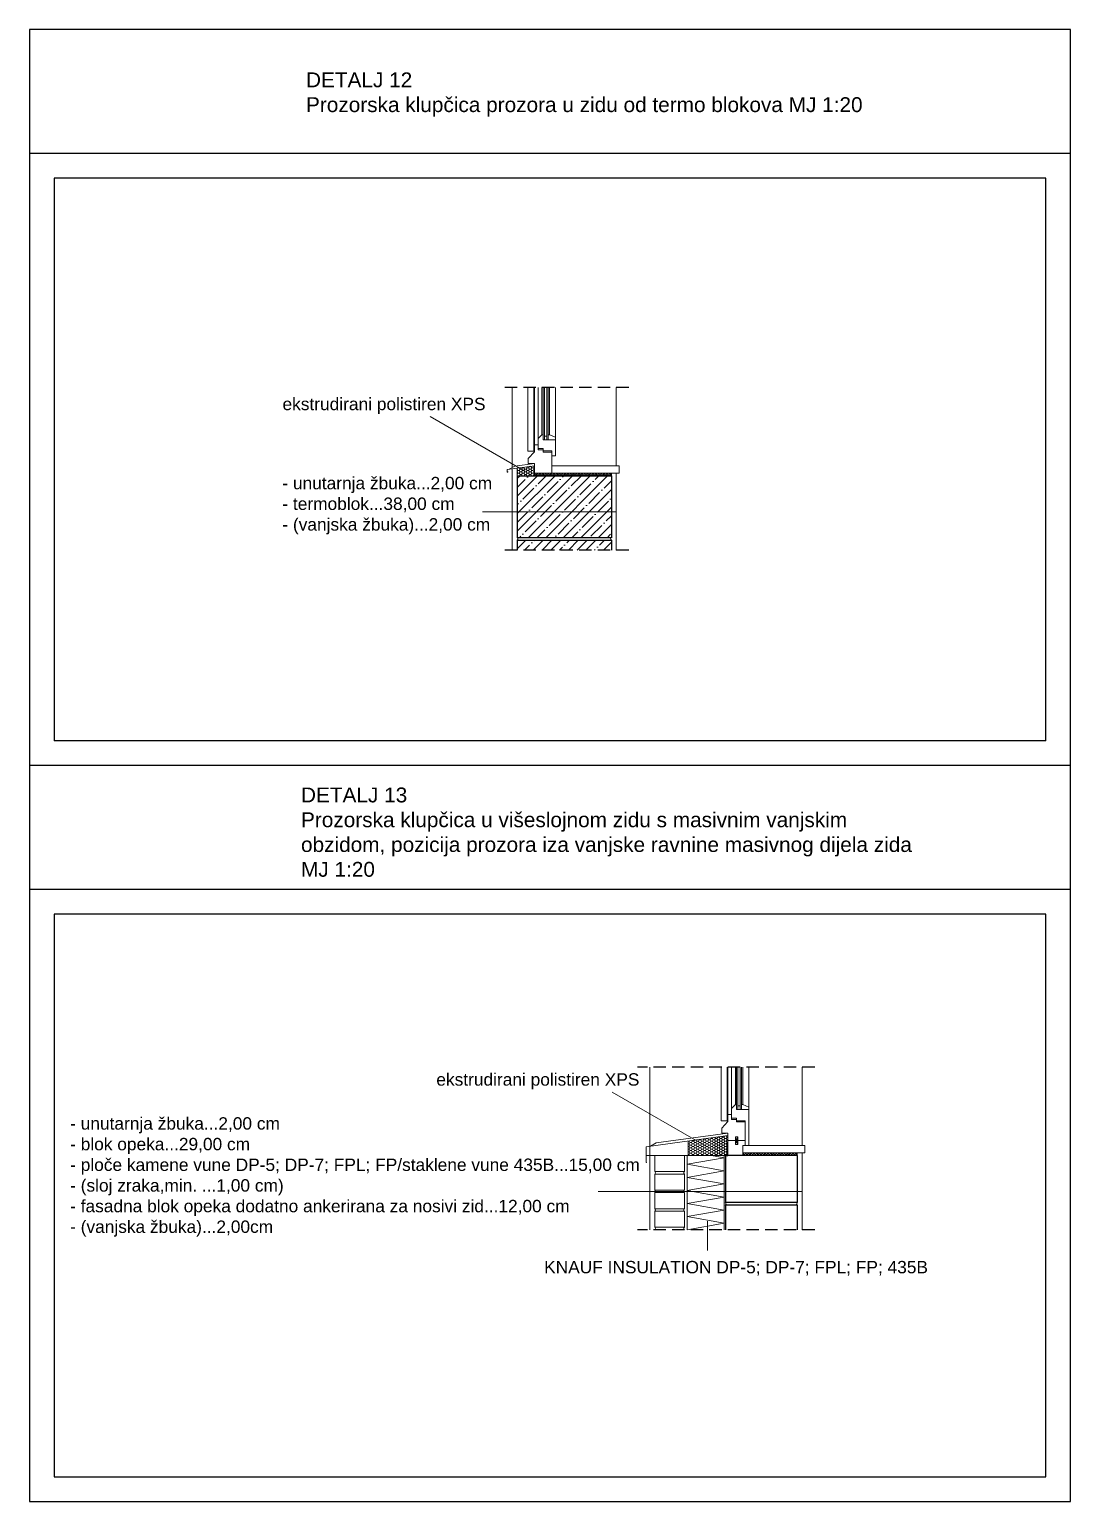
# Model space of a CAD drawing. Header units: inches. Extents: x 2845 to 78208, y 637 to 2211.
# Drawn here: x 5340.6 to 5550.6, y 637.2 to 934.2 of the extents above; entities that cross this region are included whole.
import ezdxf

# ---------------------------------------------------------------- set-up
doc = ezdxf.new("R2010")
doc.units = ezdxf.units.IN
doc.header["$MEASUREMENT"] = 0
doc.linetypes.add('DASHED', pattern=[0.75, 0.5, -0.25])
doc.layers.add('slojevi', color=150, linetype='Continuous')
doc.layers.add('t-Prozor', color=254, linetype='Continuous')
doc.styles.get("Standard").update_dxf_attribs({"font": 'arial.ttf'})

msp = doc.modelspace()

# ---------------------------------------------------------------- hatches: boundary and pattern name
at = {"lineweight": 15}
h = msp.add_hatch(dxfattribs=at)
h.set_pattern_fill('HONEY', color=30, scale=2.5)
h.set_pattern_definition([(0, (2849.2008, 390.80013), (0.46875, 0.27063294), [0.3125, -0.625]), (120, (2849.2008, 390.80013), (-0.46875, 0.27063294), [0.3125, -0.625]), (60, (2849.2008, 390.80013), (1e-16, 0.541265877), [-0.625, 0.3125])])
h.paths.add_polyline_path([(5438.93, 845.67), (5438.93, 844.14), (5442.43, 844.14), (5442.43, 844.64), (5442.43, 846.14)])
at = {"lineweight": 0}
h = msp.add_hatch(dxfattribs=at)
h.set_pattern_fill('ANSI35', color=256, scale=10)
h.set_pattern_definition([(45, (5231.5032, 972.012), (-1.767767, 1.767767), []), (45, (5233.271, 972.012), (-1.767767, 1.767767), [3.125, -0.625, 0, -0.625])])
h.paths.add_polyline_path([(5457.93, 831.64), (5457.93, 844.14), (5438.93, 844.14), (5438.93, 831.64)])
h.paths.add_polyline_path([(5438.93, 831.14), (5438.93, 829.14), (5457.93, 829.14), (5457.93, 831.14)])
h = msp.add_hatch(dxfattribs=at)
h.set_pattern_fill('HONEY', color=30, scale=1.5)
h.set_pattern_definition([(0, (2849.2008, 390.80013), (0.28125, 0.162379763), [0.1875, -0.375]), (120, (2849.2008, 390.80013), (-0.28125, 0.162379763), [0.1875, -0.375]), (60, (2849.2008, 390.80013), (6e-17, 0.324759526), [-0.375, 0.1875])])
h.paths.add_polyline_path([(5457.93, 844.64), (5445.93, 844.64), (5442.43, 844.64), (5442.43, 844.14), (5457.93, 844.14)])
at = {"lineweight": 15}
h = msp.add_hatch(dxfattribs=at)
h.set_pattern_fill('HONEY', color=30, scale=2.5)
h.set_pattern_definition([(0, (2795.32927, 260.3541), (0.46875, 0.27063294), [0.3125, -0.625]), (120, (2795.32927, 260.3541), (-0.46875, 0.27063294), [0.3125, -0.625]), (60, (2795.32927, 260.3541), (1e-16, 0.541265877), [-0.625, 0.3125])])
h.paths.add_polyline_path([(5481.44, 707.01), (5481.44, 711.01), (5473.44, 709.92), (5473.44, 707.01)])
at = {"lineweight": 0}
h = msp.add_hatch(dxfattribs=at)
h.set_pattern_fill('HONEY', color=30, scale=1.5)
h.set_pattern_definition([(0, (2795.32927, 260.3541), (0.28125, 0.162379763), [0.1875, -0.375]), (120, (2795.32927, 260.3541), (-0.28125, 0.162379763), [0.1875, -0.375]), (60, (2795.32927, 260.3541), (6e-17, 0.324759526), [-0.375, 0.1875])])
h.paths.add_polyline_path([(5495.44, 707.51), (5484.44, 707.51), (5484.44, 707.01), (5495.44, 707.01)])

# ---------------------------------------------------------------- linework, layer by layer
for p, q in [((5340.55, 934.18), (5340.55, 637.18)), ((5550.55, 934.18), (5340.55, 934.18)), ((5550.55, 637.18), (5550.55, 934.18)), ((5550.55, 909.18), (5340.55, 909.18)), ((5345.55, 904.18), (5345.55, 790.68)), ((5545.55, 904.18), (5345.55, 904.18)), ((5545.55, 790.68), (5545.55, 904.18)), ((5457.93, 844.14), (5457.93, 844.64)), ((5545.55, 790.68), (5345.55, 790.68)), ((5550.55, 785.68), (5340.55, 785.68)), ((5550.55, 760.68), (5340.55, 760.68)), ((5345.55, 755.68), (5345.55, 642.18)), ((5545.55, 755.68), (5345.55, 755.68)), ((5545.55, 642.18), (5545.55, 755.68)), ((5345.55, 642.18), (5545.55, 642.18)), ((5340.55, 637.18), (5550.55, 637.18))]:
    msp.add_line(p, q)
at = {"linetype": 'DASHED', "ltscale": 5}
for p, q in [((5461.43, 861.93), (5435.43, 861.93)), ((5461.43, 829.14), (5435.43, 829.14)), ((5498.94, 724.8), (5463.19, 724.8)), ((5498.94, 692.01), (5463.19, 692.01))]:
    msp.add_line(p, q, dxfattribs=at)
at = {"lineweight": 0}
for p, q in [((5437.93, 845.81), (5437.93, 861.93)), ((5441.06, 849.1), (5441.06, 861.93)), ((5441.06, 849.1), (5441.06, 861.93)), ((5442.31, 849.1), (5442.31, 861.93)), ((5442.31, 849.1), (5442.31, 861.93)), ((5442.43, 850.39), (5442.43, 861.93)), ((5443.18, 850.39), (5443.18, 861.93)), ((5443.93, 852.39), (5443.93, 861.93)), ((5444.18, 852.39), (5444.18, 861.93)), ((5444.43, 852.14), (5444.43, 861.93)), ((5444.93, 852.14), (5444.93, 861.93)), ((5445.18, 852.39), (5445.18, 861.93)), ((5445.43, 852.39), (5445.43, 861.93)), ((5446.68, 848.14), (5446.68, 861.93)), ((5446.68, 848.14), (5446.68, 861.93)), ((5458.93, 861.93), (5458.93, 846.14)), ((5440.46, 845.04), (5421.35, 856.08)), ((5443.93, 852.39), (5443.18, 851.64)), ((5444.18, 852.39), (5443.93, 852.39)), ((5444.18, 851.39), (5444.18, 852.39)), ((5445.18, 852.39), (5445.43, 852.39)), ((5445.18, 851.39), (5445.18, 852.39)), ((5445.43, 852.39), (5446.68, 851.89)), ((5442.43, 848.98), (5442.43, 850.39)), ((5442.43, 850.39), (5443.18, 850.39)), ((5443.18, 850.39), (5443.18, 849.39)), ((5443.18, 849.64), (5444.18, 849.64)), ((5446.68, 851.39), (5444.18, 851.39)), ((5444.18, 849.64), (5444.18, 848.89)), ((5444.18, 849.64), (5444.18, 848.89)), ((5444.93, 852.14), (5444.43, 852.14)), ((5444.43, 851.39), (5444.43, 852.14)), ((5444.93, 851.39), (5444.93, 852.14)), ((5438.43, 846.1), (5442.43, 846.64)), ((5442.31, 849.1), (5441.06, 849.1)), ((5442.31, 849.1), (5441.06, 849.1)), ((5441.18, 847.64), (5442.43, 848.98)), ((5441.18, 847.64), (5442.43, 848.98)), ((5441.18, 847.64), (5441.18, 846.64)), ((5441.18, 847.64), (5441.18, 846.64)), ((5441.18, 846.64), (5442.43, 846.64)), ((5442.43, 844.64), (5442.43, 846.64)), ((5443.18, 849.39), (5444.18, 849.39)), ((5444.18, 849.14), (5445.93, 849.14)), ((5444.18, 849.14), (5445.93, 849.14)), ((5444.18, 848.89), (5445.93, 848.89)), ((5444.18, 848.89), (5445.93, 848.89)), ((5445.93, 846.14), (5445.93, 849.14)), ((5445.93, 846.14), (5445.93, 849.14)), ((5445.93, 848.14), (5446.68, 848.14)), ((5445.93, 848.14), (5446.68, 848.14)), ((5436.93, 845.39), (5438.43, 845.6)), ((5436.93, 845.39), (5436.93, 844.89)), ((5436.93, 844.89), (5437.03, 844.89)), ((5437.03, 844.89), (5437.03, 844.99)), ((5438.43, 846.1), (5437.3, 845.44)), ((5437.93, 845.53), (5437.93, 829.14)), ((5438.43, 845.6), (5442.43, 846.14)), ((5438.93, 845.67), (5438.93, 844.14)), ((5442.43, 844.14), (5442.43, 844.64)), ((5445.93, 844.64), (5442.43, 844.64)), ((5459.52, 846.14), (5445.93, 846.14)), ((5445.93, 846.14), (5445.93, 844.64)), ((5445.93, 844.64), (5459.52, 844.64)), ((5458.93, 844.64), (5458.93, 829.14)), ((5459.52, 846.14), (5459.52, 844.64)), ((5458.93, 836.89), (5431.91, 836.89)), ((5465.69, 708.86), (5465.69, 724.8)), ((5480.06, 713.96), (5480.06, 724.8)), ((5480.06, 713.96), (5480.06, 724.8)), ((5481.31, 713.96), (5481.31, 724.8)), ((5481.31, 713.96), (5481.31, 724.8)), ((5481.44, 715.26), (5481.44, 724.8)), ((5482.19, 715.26), (5482.19, 724.8)), ((5482.94, 717.26), (5482.94, 724.8)), ((5483.19, 717.26), (5483.19, 724.8)), ((5483.44, 717.01), (5483.44, 724.8)), ((5483.94, 717.01), (5483.94, 724.8)), ((5484.19, 717.26), (5484.19, 724.8)), ((5484.44, 717.26), (5484.44, 724.8)), ((5485.69, 713.01), (5485.69, 724.8)), ((5485.69, 709.01), (5485.69, 724.8)), ((5496.44, 709.01), (5496.44, 724.8)), ((5477.23, 708.76), (5458.12, 719.79)), ((5482.94, 717.26), (5482.19, 716.51)), ((5483.19, 717.26), (5482.94, 717.26)), ((5483.19, 716.26), (5483.19, 717.26)), ((5485.69, 716.26), (5483.19, 716.26)), ((5483.94, 717.01), (5483.44, 717.01)), ((5483.44, 716.26), (5483.44, 717.01)), ((5483.94, 716.26), (5483.94, 717.01)), ((5484.19, 717.26), (5484.44, 717.26)), ((5484.19, 716.26), (5484.19, 717.26)), ((5484.44, 717.26), (5485.69, 716.76)), ((5481.31, 713.96), (5480.06, 713.96)), ((5481.31, 713.96), (5480.06, 713.96)), ((5480.19, 712.51), (5481.44, 713.85)), ((5480.19, 712.51), (5481.44, 713.85)), ((5481.44, 713.85), (5481.44, 715.26)), ((5481.44, 715.26), (5482.19, 715.26)), ((5482.19, 715.26), (5482.19, 714.26)), ((5482.19, 714.51), (5483.19, 714.51)), ((5482.19, 714.26), (5483.19, 714.26)), ((5483.19, 714.51), (5483.19, 713.76)), ((5483.19, 714.51), (5483.19, 713.76)), ((5483.19, 714.01), (5484.94, 714.01)), ((5483.19, 714.01), (5484.94, 714.01)), ((5483.19, 713.76), (5484.94, 713.76)), ((5483.19, 713.76), (5484.94, 713.76)), ((5484.94, 709.01), (5484.94, 714.01)), ((5484.94, 709.01), (5484.94, 714.01)), ((5464.95, 708.76), (5481.44, 711.01)), ((5466.94, 709.53), (5481.44, 711.51)), ((5473.44, 707.01), (5473.44, 709.92)), ((5480.19, 712.51), (5480.19, 711.51)), ((5480.19, 712.51), (5480.19, 711.51)), ((5480.19, 711.51), (5481.44, 711.51)), ((5481.44, 707.01), (5481.44, 711.51)), ((5482.94, 710.01), (5481.44, 710.01)), ((5482.94, 709.24), (5482.94, 710.74)), ((5482.94, 710.74), (5483.44, 710.74)), ((5482.94, 710.74), (5483.44, 709.24)), ((5482.94, 709.24), (5483.44, 710.74)), ((5483.44, 709.24), (5483.44, 710.74)), ((5484.94, 710.01), (5483.44, 710.01)), ((5464.95, 708.76), (5464.95, 705.57)), ((5467.44, 707.01), (5464.95, 707.01)), ((5465.69, 708.86), (5465.69, 692.01)), ((5466.94, 709.53), (5465.8, 708.88)), ((5466.69, 707.01), (5466.69, 703.76)), ((5480.94, 707.01), (5472.69, 707.01)), ((5482.94, 709.24), (5483.44, 709.24)), ((5484.44, 707.51), (5484.44, 707.01)), ((5495.44, 707.01), (5495.44, 707.51)), ((5496.44, 707.51), (5496.44, 692.01)), ((5464.95, 705.57), (5465.05, 705.57)), ((5465.05, 705.57), (5465.05, 705.67)), ((5496.44, 699.76), (5455.26, 699.76)), ((5477.34, 693.74), (5477.34, 687.82))]:
    msp.add_line(p, q, dxfattribs=at)
at = {"lineweight": 30}
for p, q in [((5438.93, 844.14), (5457.93, 844.14)), ((5438.93, 844.14), (5438.93, 831.64)), ((5457.93, 844.14), (5457.93, 831.64)), ((5457.93, 831.64), (5438.93, 831.64)), ((5438.93, 831.14), (5457.93, 831.14)), ((5438.93, 831.14), (5438.93, 829.14)), ((5457.93, 831.14), (5457.93, 829.14)), ((5480.94, 707.01), (5480.94, 697.51)), ((5495.44, 707.01), (5480.94, 707.01)), ((5495.44, 707.01), (5495.44, 697.51)), ((5495.44, 697.51), (5480.94, 697.51)), ((5480.94, 697.01), (5480.94, 692.01)), ((5495.44, 697.01), (5480.94, 697.01)), ((5495.44, 697.01), (5495.44, 692.01))]:
    msp.add_line(p, q, dxfattribs=at)
at = {"color": 94, "lineweight": 15}
for p, q in [((5473.19, 707.01), (5473.19, 692.01)), ((5480.69, 706.56), (5478.12, 707.01)), ((5480.69, 707.01), (5480.69, 692.01)), ((5473.19, 705.24), (5480.69, 706.56)), ((5480.69, 703.91), (5473.19, 705.24)), ((5473.19, 702.59), (5480.69, 703.91)), ((5480.69, 701.27), (5473.19, 702.59)), ((5473.19, 699.95), (5480.69, 701.27)), ((5480.69, 698.62), (5473.19, 699.95)), ((5473.19, 697.3), (5480.69, 698.62)), ((5480.69, 695.98), (5473.19, 697.3)), ((5473.19, 694.66), (5480.69, 695.98)), ((5480.69, 693.33), (5473.19, 694.66)), ((5473.19, 692.01), (5480.69, 693.33))]:
    msp.add_line(p, q, dxfattribs=at)
at = {"lineweight": 0}
for points in [[(5466.69, 707.01), (5466.69, 703.76), (5472.69, 703.76), (5472.69, 707.01), (5466.69, 707.01)], [(5466.69, 703.26), (5466.69, 700.01), (5472.69, 700.01), (5472.69, 703.26), (5466.69, 703.26)], [(5466.69, 699.51), (5466.69, 696.26), (5472.69, 696.26), (5472.69, 699.51), (5466.69, 699.51)], [(5466.69, 695.76), (5466.69, 692.51), (5472.69, 692.51), (5472.69, 695.76), (5466.69, 695.76)]]:
    msp.add_lwpolyline(points, dxfattribs=at)
msp.add_lwpolyline([(5484.44, 707.51), (5496.94, 707.51), (5496.94, 709.01), (5484.44, 709.01)], close=True, dxfattribs=at)
at = {"lineweight": 15}
for centre, start, end in [((5438.79, 831.39), 298.7903, 61.2097), ((5458.07, 831.39), 118.7903, 241.2097)]:
    msp.add_arc(centre, 0.285, start, end, dxfattribs=at)
at = {"lineweight": 0}
for centre, start, end in [((5466.55, 703.51), 298.7903, 61.2097), ((5472.82, 703.51), 118.7903, 241.2097), ((5466.55, 699.76), 298.7903, 61.2097), ((5472.82, 699.76), 118.7903, 241.2097), ((5466.55, 696.01), 298.7903, 61.2097), ((5472.82, 696.01), 118.7903, 241.2097), ((5466.55, 692.26), 298.7903, 61.2097), ((5472.82, 692.26), 118.7903, 241.2097)]:
    msp.add_arc(centre, 0.285, start, end, dxfattribs=at)
for centre, start, end in [((5480.8, 697.26), 298.7903, 61.2097), ((5495.58, 697.26), 118.7903, 241.2097)]:
    msp.add_arc(centre, 0.285, start, end)
at = {"layer": 't-Prozor'}
for p, q in [((5480.94, 707.01), (5481.44, 707.01)), ((5480.94, 707.01), (5481.44, 707.01)), ((5481.44, 707.01), (5481.44, 709.51))]:
    msp.add_line(p, q, dxfattribs=at)

# ---------------------------------------------------------------- texts
at = {"char_height": 3, "attachment_point": 1}
for s, width, insert in [('{\\fArial|b0|i0|c238|p34;DETALJ 12\\PProzorska klupčica prozora u zidu od termo blokova MJ 1:20}', 112.2703, (5396.34, 925.51)), ('{\\fArial|b0|i0|c238|p34;DETALJ 13\\PProzorska klupčica u višeslojnom zidu s masivnim vanjskim obzidom, pozicija prozora iza vanjske ravnine masivnog dijela zida MJ 1:20}', 125.03, (5395.33, 781.24))]:
    msp.add_mtext_dynamic_manual_height_columns(s, width=width, gutter_width=1, heights=[0], dxfattribs=dict(at, insert=insert))
at = {"layer": 'slojevi', "color": 30, "char_height": 2.5, "width": 86.351, "attachment_point": 1}
for insert in [(5391.6, 859.87), (5422.63, 723.59)]:
    msp.add_mtext('ekstrudirani polistiren XPS', dxfattribs=dict(at, insert=insert))
at = {"layer": 'slojevi', "lineweight": 0, "insert": (5391.57, 843.91), "char_height": 2.5, "width": 132.1535, "attachment_point": 1}
msp.add_mtext('{\\C7;- unutarnja žbuka\\fArial|b0|i0|c238|p34;...\\fArial|b0|i0|c0|p34;2,00 cm\\P-\\fArial|b0|i0|c238|p34; termoblok...38\\fArial|b0|i0|c0|p34;,00 cm\\P- \\fArial|b0|i0|c238|p34;(vanjska žbuka)...2,00\\fArial|b0|i0|c0|p34; cm}', dxfattribs=at)
at = {"layer": 'slojevi', "char_height": 2.5, "attachment_point": 1}
for s, insert, width in [('{\\C7;- unutarnja žbuka\\fArial|b0|i0|c238|p34;...\\fArial|b0|i0|c0|p34;2,00 cm\\P- blok opeka\\fArial|b0|i0|c238|p34;...\\fArial|b0|i0|c0|p34;29,00 cm\\P\\C94;- ploče kamene vune DP-5; DP-7; FPL; FP/\\C46;staklene vune 435B\\C94;...15,00 cm\\C7;\\P- (sloj zraka,min. \\fArial|b0|i0|c238|p34;...\\fArial|b0|i0|c0|p34;1,00 cm)\\P- fasadna blok opeka dodatno ankerirana za nosivi zid...12,00 cm\\P- (vanjska žbuka)...2,00cm}', (5348.76, 714.72), 132.1535), ('{\\C94;KNAUF INSULATION DP-5; DP-7; FPL; FP; 435B}', (5444.37, 685.73), 89.8337)]:
    msp.add_mtext(s, dxfattribs=dict(at, insert=insert, width=width))

doc.saveas('drawing.dxf')
